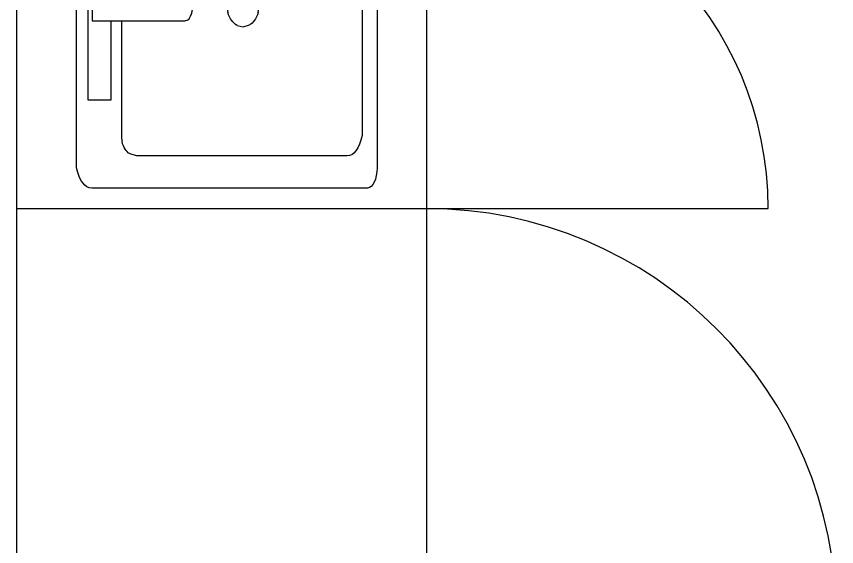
# Model space of a CAD drawing. Extents: x -211487 to 129179, y -113885 to 115281.
# Drawn here: x -31341 to -30141, y -86189 to -85413 of the extents above; entities that cross this region are included whole.
import ezdxf

# ---------------------------------------------------------------- set-up
doc = ezdxf.new("R2010")
doc.units = 0
doc.layers.get('0').update_dxf_attribs({"linetype": 'CONTINUOUS'})
for name, color, linetype in [('00 Furniture and Equp', 7, 'CONTINUOUS'), ('BLD-PART', 7, 'CONTINUOUS'), ('SAN-FIT', 7, 'CONTINUOUS')]:
    doc.layers.add(name, color=color, linetype=linetype)

# ---------------------------------------------------------------- blocks, each defined once
blk = doc.blocks.new('SINKRH')
for p, q in [((0.9687, 0.5), (0.05, 0.5002)), ((0, 0.4687), (0, -0.4688)), ((1, -0.4686), (1, 0.4687)), ((0.2, 0.4502), (0.1799, 0.4479)), ((0.9, 0.4502), (0.2, 0.4502)), ((0.1531, 0.4318), (0.1499, 0.422)), ((0.1499, 0.422), (0.1508, 0.4192)), ((0.1508, 0.4192), (0.1508, 0.242)), ((0.95, 0.0308), (0.95, 0.4189)), ((0.1136, 0.3644), (0.0386, 0.3644)), ((0.0386, 0.3644), (0.0386, 0.0644)), ((0.1136, 0.242), (0.1136, 0.3644)), ((0.0516, 0.1954), (0.0516, 0.242)), ((0.0516, 0.242), (0.3617, 0.242)), ((0.5341, 0.249), (0.5538, 0.2509)), ((0.5538, 0.2509), (0.5755, 0.2481)), ((0.4997, 0.2171), (0.5033, 0.2291)), ((0.6044, 0.2291), (0.608, 0.2171)), ((0.5033, 0.2051), (0.4997, 0.2171)), ((0.608, 0.2171), (0.6044, 0.2051)), ((0.3617, 0.1954), (0.0516, 0.1954)), ((0.1136, 0.0644), (0.1136, 0.1954)), ((0.15, 0.1954), (0.15, 0.0308)), ((0.5538, 0.1832), (0.5322, 0.186)), ((0.5755, 0.186), (0.5538, 0.1832)), ((0.0386, 0.0644), (0.1136, 0.0644)), ((0.1851, 0.001), (0.1851, -0.4188)), ((0.9121, -0.4188), (0.9121, 0.0005)), ((0.2, -0.0004), (0.9, -0.0004)), ((0.25, -0.45), (0.25, -0.0004)), ((0.35, -0.45), (0.35, -0.0004)), ((0.45, -0.45), (0.45, -0.0004)), ((0.55, -0.45), (0.55, -0.0004)), ((0.65, -0.45), (0.65, -0.0004)), ((0.75, -0.45), (0.75, -0.0004)), ((0.85, -0.45), (0.85, -0.0004)), ((0.2351, -0.45), (0.8621, -0.45)), ((0.05, -0.4998), (0.95, -0.4998))]:
    blk.add_line(p, q)
for centre, radius, start, end in [((0.0479, 0.448), 0.0522, 87.7073, 156.5951), ((0.9687, 0.4687), 0.0313, 360, 90), ((0.193, 0.3914), 0.058, 103.1207, 119.3676), ((0.9023, 0.3982), 0.0521, 23.499, 92.4902), ((0.1824, 0.4102), 0.0364, 119.3676, 143.6438), ((0.3617, 0.2187), 0.0233, 270, 90), ((0.5369, 0.2068), 0.0403, 122.0054, 146.4659), ((0.5507, 0.1847), 0.0663, 104.5143, 122.0054), ((0.5605, 0.1905), 0.0596, 57.9946, 75.4857), ((0.5708, 0.2068), 0.0403, 33.5341, 57.9946), ((0.5369, 0.2273), 0.0403, 213.5341, 237.9946), ((0.5708, 0.2273), 0.0403, 302.0054, 326.4659), ((0.5471, 0.2437), 0.0596, 237.9946, 255.4857), ((0.5605, 0.2437), 0.0596, 284.5143, 302.0054), ((0.1977, 0.0516), 0.0521, 203.499, 272.4902), ((0.9023, 0.0516), 0.0521, 267.5098, 336.501), ((0.2328, -0.398), 0.0521, 203.499, 272.4902), ((0.8643, -0.398), 0.0521, 267.5098, 336.501), ((0.0476, -0.448), 0.0519, 203.5936, 272.6882), ((0.9523, -0.4478), 0.0521, 267.5098, 336.501)]:
    blk.add_arc(centre, radius, start, end)

msp = doc.modelspace()

# ---------------------------------------------------------------- linework, layer by layer
at = {"layer": '00 Furniture and Equp'}
for p, q in [((-30741.3, -84694.7), (-30741.3, -85694.7)), ((-31341.3, -85694.7), (-30741.3, -85694.7)), ((-30741.3, -85694.7), (-30241.3, -85694.7)), ((-30741.3, -85694.7), (-30741.3, -86294.7))]:
    msp.add_line(p, q, dxfattribs=at)
for centre, radius in [((-30741.3, -85694.7), 500), ((-30741.3, -86294.7), 600)]:
    msp.add_arc(centre, radius, 0, 90, dxfattribs=at)
at = {"layer": 'BLD-PART'}
msp.add_line((-31341.3, -83864.7), (-31341.3, -89464.7), dxfattribs=at)

# ---------------------------------------------------------------- block references
at = {"layer": 'SAN-FIT', "xscale": -439.4728601832867, "yscale": 947.6495077345817, "zscale": 439.4728601832867, "rotation": 180}
msp.add_blockref('SINKRH', (-31253.1, -85190.8), dxfattribs=at)

doc.saveas('drawing.dxf')
